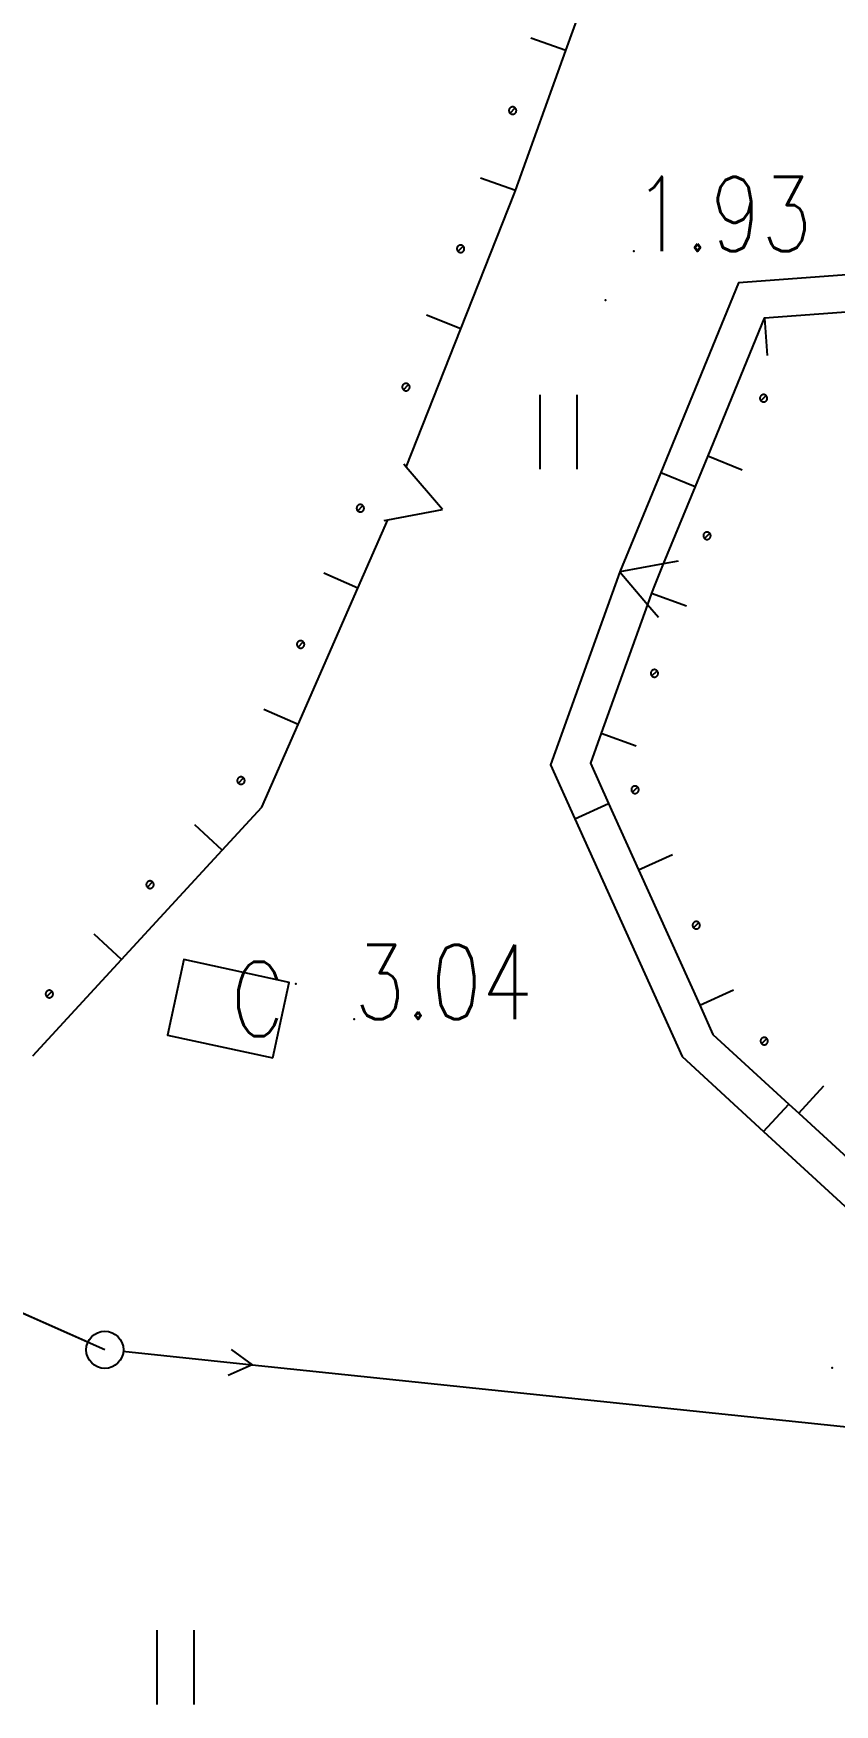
# Model space of a CAD drawing. Extents: x 500064 to 501389, y 2542464 to 2545400.
# Drawn here: x 500821.53 to 500832.31, y 2543690.33 to 2543712.81 of the extents above; entities that cross this region are included whole.
import ezdxf

# ---------------------------------------------------------------- set-up
doc = ezdxf.new("R2010")
doc.units = 0
doc.header["$LTSCALE"] = 0.5
doc.linetypes.add('CENTER', pattern=[50.8, 31.75, -6.35, 6.35, -6.35])
doc.layers.get('0').update_dxf_attribs({"linetype": 'CONTINUOUS', "lineweight": 5})
doc.layers.add('地形图', color=8, linetype='CONTINUOUS')
doc.styles.add('HZ', font='romans.shx', dxfattribs={"width": 0.8, "bigfont": 'hztxt.shx'})

# ---------------------------------------------------------------- blocks, each defined once
blk = doc.blocks.new('gc013b')
at = {"linetype": 'Continuous'}
blk.add_line((0.5, 0), (4, 0), dxfattribs=at)
at = {"linetype": 'Continuous', "flags": 128}
blk.add_lwpolyline([(3.388, 0.354), (4, 0), (3.388, -0.354)], dxfattribs=at)
blk = doc.blocks.new('gc170')
at = {"linetype": 'Continuous'}
blk.add_circle((0, 0), 0.5, dxfattribs=at)

msp = doc.modelspace()

# ---------------------------------------------------------------- linework, layer by layer
at = {"layer": '地形图'}
for points in [[(500826.551, 2543706.972), (500827.287, 2543708.832), (500828.008, 2543710.658), (500828.021, 2543710.693), (500828.696, 2543712.575), (500828.884, 2543713.098)], [(500828.696, 2543712.575), (500828.225, 2543712.744)], [(500827.982, 2543711.719), (500827.987, 2543711.719), (500827.992, 2543711.72), (500827.997, 2543711.721), (500828.002, 2543711.723), (500828.007, 2543711.726), (500828.011, 2543711.728), (500828.015, 2543711.732), (500828.019, 2543711.735), (500828.022, 2543711.74), (500828.025, 2543711.744), (500828.028, 2543711.749), (500828.029, 2543711.754), (500828.031, 2543711.759), (500828.032, 2543711.764), (500828.032, 2543711.769), (500828.032, 2543711.774), (500828.031, 2543711.779), (500828.029, 2543711.784), (500828.028, 2543711.789), (500828.025, 2543711.794), (500828.022, 2543711.798), (500828.019, 2543711.802), (500828.017, 2543711.804), (500828.015, 2543711.806), (500828.011, 2543711.809), (500828.007, 2543711.812), (500828.002, 2543711.815), (500827.997, 2543711.816), (500827.992, 2543711.818), (500827.987, 2543711.819), (500827.982, 2543711.819), (500827.977, 2543711.819), (500827.971, 2543711.818), (500827.966, 2543711.816), (500827.962, 2543711.815), (500827.957, 2543711.812), (500827.953, 2543711.809), (500827.948, 2543711.806), (500827.945, 2543711.802), (500827.941, 2543711.798), (500827.939, 2543711.794), (500827.936, 2543711.789), (500827.934, 2543711.784), (500827.933, 2543711.779), (500827.932, 2543711.774), (500827.932, 2543711.769), (500827.932, 2543711.764), (500827.933, 2543711.759), (500827.934, 2543711.754), (500827.936, 2543711.749), (500827.939, 2543711.744), (500827.941, 2543711.74), (500827.945, 2543711.735), (500827.947, 2543711.734), (500827.948, 2543711.732), (500827.953, 2543711.728), (500827.957, 2543711.726), (500827.962, 2543711.723), (500827.966, 2543711.721), (500827.971, 2543711.72), (500827.977, 2543711.719), (500827.982, 2543711.719)], [(500827.947, 2543711.734), (500828.017, 2543711.804)], [(500828.021, 2543710.693), (500827.55, 2543710.861)], [(500827.282, 2543709.859), (500827.287, 2543709.86), (500827.293, 2543709.86), (500827.298, 2543709.862), (500827.303, 2543709.864), (500827.307, 2543709.866), (500827.312, 2543709.869), (500827.316, 2543709.872), (500827.319, 2543709.876), (500827.323, 2543709.88), (500827.326, 2543709.884), (500827.328, 2543709.889), (500827.33, 2543709.894), (500827.331, 2543709.899), (500827.332, 2543709.904), (500827.332, 2543709.909), (500827.332, 2543709.915), (500827.331, 2543709.92), (500827.33, 2543709.925), (500827.328, 2543709.93), (500827.326, 2543709.934), (500827.323, 2543709.939), (500827.319, 2543709.943), (500827.318, 2543709.945), (500827.316, 2543709.946), (500827.312, 2543709.95), (500827.307, 2543709.953), (500827.303, 2543709.955), (500827.298, 2543709.957), (500827.293, 2543709.958), (500827.287, 2543709.959), (500827.282, 2543709.959), (500827.277, 2543709.959), (500827.272, 2543709.958), (500827.267, 2543709.957), (500827.262, 2543709.955), (500827.257, 2543709.953), (500827.253, 2543709.95), (500827.249, 2543709.946), (500827.245, 2543709.943), (500827.242, 2543709.939), (500827.239, 2543709.934), (500827.237, 2543709.93), (500827.235, 2543709.925), (500827.233, 2543709.92), (500827.233, 2543709.915), (500827.232, 2543709.909), (500827.233, 2543709.904), (500827.233, 2543709.899), (500827.235, 2543709.894), (500827.237, 2543709.889), (500827.239, 2543709.884), (500827.242, 2543709.88), (500827.245, 2543709.876), (500827.247, 2543709.874), (500827.249, 2543709.872), (500827.253, 2543709.869), (500827.257, 2543709.866), (500827.262, 2543709.864), (500827.267, 2543709.862), (500827.272, 2543709.86), (500827.277, 2543709.86), (500827.282, 2543709.859)], [(500827.247, 2543709.874), (500827.318, 2543709.945)], [(500851.794, 2543708.102), (500846.81, 2543708.509), (500841.827, 2543708.916), (500836.843, 2543709.323), (500833.262, 2543709.616), (500831.023, 2543709.45), (500829.975, 2543706.902), (500829.424, 2543705.562), (500828.491, 2543702.966), (500828.818, 2543702.243), (500830.263, 2543699.043), (500831.359, 2543698.036), (500833.106, 2543696.431), (500834.483, 2543695.852), (500835.607, 2543695.698), (500840.56, 2543695.017), (500845.514, 2543694.336), (500846.753, 2543694.166), (500850.46, 2543693.605)], [(500851.794, 2543708.102), (500846.81, 2543708.509), (500841.827, 2543708.916), (500836.843, 2543709.323), (500833.262, 2543709.616), (500831.023, 2543709.45), (500829.975, 2543706.902), (500829.424, 2543705.562), (500828.491, 2543702.966), (500828.817, 2543702.243), (500830.263, 2543699.043), (500831.359, 2543698.036), (500833.106, 2543696.431), (500834.483, 2543695.852), (500835.607, 2543695.698), (500840.56, 2543695.017), (500845.514, 2543694.336), (500846.753, 2543694.166), (500850.46, 2543693.605)], [(500827.287, 2543708.832), (500826.822, 2543709.016)], [(500833.26, 2543709.114), (500831.37, 2543708.974), (500831.368, 2543708.974), (500830.608, 2543707.126), (500830.437, 2543706.711), (500830.009, 2543705.671), (500829.891, 2543705.382), (500829.852, 2543705.275), (500829.798, 2543705.125), (500829.175, 2543703.393), (500829.03, 2543702.988), (500829.273, 2543702.449), (500829.676, 2543701.557), (500830.5, 2543699.735), (500830.677, 2543699.342), (500831.698, 2543698.405), (500831.833, 2543698.28), (500833.306, 2543696.927)], [(500831.37, 2543708.974), (500831.407, 2543708.476)], [(500826.547, 2543707.999), (500826.552, 2543708), (500826.557, 2543708), (500826.562, 2543708.002), (500826.567, 2543708.004), (500826.572, 2543708.006), (500826.576, 2543708.009), (500826.58, 2543708.012), (500826.584, 2543708.016), (500826.587, 2543708.02), (500826.59, 2543708.024), (500826.593, 2543708.029), (500826.595, 2543708.034), (500826.596, 2543708.039), (500826.597, 2543708.044), (500826.597, 2543708.049), (500826.597, 2543708.055), (500826.596, 2543708.06), (500826.595, 2543708.065), (500826.593, 2543708.07), (500826.59, 2543708.074), (500826.587, 2543708.079), (500826.584, 2543708.083), (500826.582, 2543708.085), (500826.58, 2543708.086), (500826.576, 2543708.09), (500826.572, 2543708.093), (500826.567, 2543708.095), (500826.562, 2543708.097), (500826.557, 2543708.098), (500826.552, 2543708.099), (500826.547, 2543708.099), (500826.542, 2543708.099), (500826.537, 2543708.098), (500826.532, 2543708.097), (500826.527, 2543708.095), (500826.522, 2543708.093), (500826.518, 2543708.09), (500826.514, 2543708.086), (500826.51, 2543708.083), (500826.507, 2543708.079), (500826.504, 2543708.074), (500826.501, 2543708.07), (500826.499, 2543708.065), (500826.498, 2543708.06), (500826.497, 2543708.055), (500826.497, 2543708.049), (500826.497, 2543708.044), (500826.498, 2543708.039), (500826.499, 2543708.034), (500826.501, 2543708.029), (500826.504, 2543708.024), (500826.507, 2543708.02), (500826.51, 2543708.016), (500826.512, 2543708.014), (500826.514, 2543708.012), (500826.518, 2543708.009), (500826.522, 2543708.006), (500826.527, 2543708.004), (500826.532, 2543708.002), (500826.537, 2543708), (500826.542, 2543708), (500826.547, 2543707.999)], [(500826.512, 2543708.014), (500826.582, 2543708.085)], [(500828.352, 2543706.944), (500828.352, 2543707.944)], [(500828.852, 2543706.944), (500828.852, 2543707.944)], [(500831.358, 2543707.849), (500831.364, 2543707.849), (500831.369, 2543707.85), (500831.374, 2543707.851), (500831.379, 2543707.853), (500831.383, 2543707.856), (500831.388, 2543707.858), (500831.392, 2543707.862), (500831.396, 2543707.865), (500831.399, 2543707.869), (500831.402, 2543707.874), (500831.404, 2543707.879), (500831.406, 2543707.883), (500831.407, 2543707.888), (500831.408, 2543707.894), (500831.408, 2543707.899), (500831.408, 2543707.904), (500831.407, 2543707.909), (500831.406, 2543707.914), (500831.404, 2543707.919), (500831.402, 2543707.924), (500831.399, 2543707.928), (500831.396, 2543707.932), (500831.394, 2543707.934), (500831.392, 2543707.936), (500831.388, 2543707.939), (500831.383, 2543707.942), (500831.379, 2543707.945), (500831.374, 2543707.946), (500831.369, 2543707.948), (500831.364, 2543707.949), (500831.358, 2543707.949), (500831.353, 2543707.949), (500831.348, 2543707.948), (500831.343, 2543707.946), (500831.338, 2543707.945), (500831.333, 2543707.942), (500831.329, 2543707.939), (500831.325, 2543707.936), (500831.321, 2543707.932), (500831.318, 2543707.928), (500831.315, 2543707.924), (500831.313, 2543707.919), (500831.311, 2543707.914), (500831.31, 2543707.909), (500831.309, 2543707.904), (500831.308, 2543707.899), (500831.309, 2543707.894), (500831.31, 2543707.888), (500831.311, 2543707.883), (500831.313, 2543707.879), (500831.315, 2543707.874), (500831.318, 2543707.869), (500831.321, 2543707.865), (500831.323, 2543707.864), (500831.325, 2543707.862), (500831.329, 2543707.858), (500831.333, 2543707.856), (500831.338, 2543707.853), (500831.343, 2543707.851), (500831.348, 2543707.85), (500831.353, 2543707.849), (500831.358, 2543707.849)], [(500831.323, 2543707.864), (500831.394, 2543707.934)], [(500827.039, 2543706.403), (500826.551, 2543706.972), (500826.519, 2543707.01)], [(500830.608, 2543707.126), (500831.07, 2543706.936)], [(500829.975, 2543706.902), (500830.437, 2543706.711)], [(500825.933, 2543706.369), (500825.938, 2543706.37), (500825.943, 2543706.37), (500825.948, 2543706.372), (500825.953, 2543706.374), (500825.958, 2543706.376), (500825.962, 2543706.379), (500825.966, 2543706.382), (500825.97, 2543706.386), (500825.973, 2543706.39), (500825.976, 2543706.394), (500825.979, 2543706.399), (500825.98, 2543706.404), (500825.982, 2543706.409), (500825.983, 2543706.414), (500825.983, 2543706.419), (500825.983, 2543706.425), (500825.982, 2543706.43), (500825.98, 2543706.435), (500825.979, 2543706.44), (500825.976, 2543706.444), (500825.973, 2543706.449), (500825.97, 2543706.453), (500825.968, 2543706.455), (500825.966, 2543706.457), (500825.962, 2543706.46), (500825.958, 2543706.463), (500825.953, 2543706.465), (500825.948, 2543706.467), (500825.943, 2543706.468), (500825.938, 2543706.469), (500825.933, 2543706.469), (500825.928, 2543706.469), (500825.923, 2543706.468), (500825.917, 2543706.467), (500825.913, 2543706.465), (500825.908, 2543706.463), (500825.903, 2543706.46), (500825.899, 2543706.457), (500825.896, 2543706.453), (500825.892, 2543706.449), (500825.89, 2543706.444), (500825.887, 2543706.44), (500825.885, 2543706.435), (500825.884, 2543706.43), (500825.883, 2543706.425), (500825.883, 2543706.419), (500825.883, 2543706.414), (500825.884, 2543706.409), (500825.885, 2543706.404), (500825.887, 2543706.399), (500825.89, 2543706.394), (500825.892, 2543706.39), (500825.896, 2543706.386), (500825.898, 2543706.384), (500825.899, 2543706.382), (500825.903, 2543706.379), (500825.908, 2543706.376), (500825.913, 2543706.374), (500825.917, 2543706.372), (500825.923, 2543706.37), (500825.928, 2543706.37), (500825.933, 2543706.369)], [(500825.898, 2543706.384), (500825.968, 2543706.455)], [(500826.253, 2543706.256), (500826.302, 2543706.265), (500827.039, 2543706.403)], [(500821.526, 2543699.052), (500822.721, 2543700.35), (500824.076, 2543701.821), (500824.607, 2543702.398), (500825.095, 2543703.511), (500825.898, 2543705.343), (500826.302, 2543706.265)], [(500830.598, 2543705.999), (500830.603, 2543706), (500830.608, 2543706), (500830.613, 2543706.002), (500830.618, 2543706.004), (500830.623, 2543706.006), (500830.627, 2543706.009), (500830.631, 2543706.012), (500830.635, 2543706.016), (500830.638, 2543706.02), (500830.641, 2543706.024), (500830.643, 2543706.029), (500830.645, 2543706.034), (500830.646, 2543706.039), (500830.647, 2543706.044), (500830.648, 2543706.049), (500830.647, 2543706.054), (500830.646, 2543706.06), (500830.645, 2543706.065), (500830.643, 2543706.07), (500830.641, 2543706.074), (500830.638, 2543706.079), (500830.635, 2543706.083), (500830.633, 2543706.085), (500830.631, 2543706.086), (500830.627, 2543706.09), (500830.623, 2543706.093), (500830.618, 2543706.095), (500830.613, 2543706.097), (500830.608, 2543706.098), (500830.603, 2543706.099), (500830.598, 2543706.099), (500830.592, 2543706.099), (500830.587, 2543706.098), (500830.582, 2543706.097), (500830.577, 2543706.095), (500830.573, 2543706.093), (500830.568, 2543706.09), (500830.564, 2543706.086), (500830.56, 2543706.083), (500830.557, 2543706.079), (500830.554, 2543706.074), (500830.552, 2543706.07), (500830.55, 2543706.065), (500830.549, 2543706.06), (500830.548, 2543706.054), (500830.548, 2543706.049), (500830.548, 2543706.044), (500830.549, 2543706.039), (500830.55, 2543706.034), (500830.552, 2543706.029), (500830.554, 2543706.024), (500830.557, 2543706.02), (500830.56, 2543706.016), (500830.562, 2543706.014), (500830.564, 2543706.012), (500830.568, 2543706.009), (500830.573, 2543706.006), (500830.577, 2543706.004), (500830.582, 2543706.002), (500830.587, 2543706), (500830.592, 2543706), (500830.598, 2543705.999)], [(500830.562, 2543706.014), (500830.633, 2543706.085)], [(500830.21, 2543705.708), (500830.009, 2543705.671), (500829.424, 2543705.562)], [(500825.898, 2543705.343), (500825.44, 2543705.544)], [(500829.424, 2543705.562), (500829.798, 2543705.125), (500829.944, 2543704.954)], [(500829.852, 2543705.275), (500830.323, 2543705.106)], [(500825.13, 2543704.538), (500825.135, 2543704.538), (500825.14, 2543704.539), (500825.145, 2543704.54), (500825.15, 2543704.542), (500825.155, 2543704.544), (500825.159, 2543704.547), (500825.163, 2543704.55), (500825.167, 2543704.554), (500825.17, 2543704.558), (500825.173, 2543704.563), (500825.176, 2543704.567), (500825.178, 2543704.572), (500825.179, 2543704.577), (500825.18, 2543704.582), (500825.18, 2543704.588), (500825.18, 2543704.593), (500825.179, 2543704.598), (500825.178, 2543704.603), (500825.176, 2543704.608), (500825.173, 2543704.613), (500825.17, 2543704.617), (500825.167, 2543704.621), (500825.165, 2543704.623), (500825.163, 2543704.625), (500825.159, 2543704.628), (500825.155, 2543704.631), (500825.15, 2543704.633), (500825.145, 2543704.635), (500825.14, 2543704.637), (500825.135, 2543704.637), (500825.13, 2543704.638), (500825.125, 2543704.637), (500825.12, 2543704.637), (500825.115, 2543704.635), (500825.11, 2543704.633), (500825.105, 2543704.631), (500825.101, 2543704.628), (500825.097, 2543704.625), (500825.093, 2543704.621), (500825.09, 2543704.617), (500825.087, 2543704.613), (500825.084, 2543704.608), (500825.083, 2543704.603), (500825.081, 2543704.598), (500825.08, 2543704.593), (500825.08, 2543704.588), (500825.08, 2543704.582), (500825.081, 2543704.577), (500825.083, 2543704.572), (500825.084, 2543704.567), (500825.087, 2543704.563), (500825.09, 2543704.558), (500825.093, 2543704.554), (500825.095, 2543704.552), (500825.097, 2543704.55), (500825.101, 2543704.547), (500825.105, 2543704.544), (500825.11, 2543704.542), (500825.115, 2543704.54), (500825.12, 2543704.539), (500825.125, 2543704.538), (500825.13, 2543704.538)], [(500825.095, 2543704.552), (500825.165, 2543704.623)], [(500829.89, 2543704.148), (500829.895, 2543704.149), (500829.901, 2543704.149), (500829.906, 2543704.151), (500829.91, 2543704.153), (500829.915, 2543704.155), (500829.919, 2543704.158), (500829.924, 2543704.161), (500829.927, 2543704.165), (500829.931, 2543704.169), (500829.933, 2543704.173), (500829.936, 2543704.178), (500829.938, 2543704.183), (500829.939, 2543704.188), (500829.94, 2543704.193), (500829.94, 2543704.198), (500829.94, 2543704.204), (500829.939, 2543704.209), (500829.938, 2543704.214), (500829.936, 2543704.219), (500829.933, 2543704.223), (500829.931, 2543704.228), (500829.927, 2543704.232), (500829.925, 2543704.234), (500829.924, 2543704.236), (500829.919, 2543704.239), (500829.915, 2543704.242), (500829.91, 2543704.244), (500829.906, 2543704.246), (500829.901, 2543704.247), (500829.895, 2543704.248), (500829.89, 2543704.248), (500829.885, 2543704.248), (500829.88, 2543704.247), (500829.875, 2543704.246), (500829.87, 2543704.244), (500829.865, 2543704.242), (500829.861, 2543704.239), (500829.857, 2543704.236), (500829.853, 2543704.232), (500829.85, 2543704.228), (500829.847, 2543704.223), (500829.844, 2543704.219), (500829.843, 2543704.214), (500829.841, 2543704.209), (500829.84, 2543704.204), (500829.84, 2543704.198), (500829.84, 2543704.193), (500829.841, 2543704.188), (500829.843, 2543704.183), (500829.844, 2543704.178), (500829.847, 2543704.173), (500829.85, 2543704.169), (500829.853, 2543704.165), (500829.855, 2543704.163), (500829.857, 2543704.161), (500829.861, 2543704.158), (500829.865, 2543704.155), (500829.87, 2543704.153), (500829.875, 2543704.151), (500829.88, 2543704.149), (500829.885, 2543704.149), (500829.89, 2543704.148)], [(500829.855, 2543704.163), (500829.925, 2543704.234)], [(500825.095, 2543703.511), (500824.637, 2543703.712)], [(500829.175, 2543703.393), (500829.646, 2543703.223)], [(500824.327, 2543702.706), (500824.332, 2543702.706), (500824.338, 2543702.707), (500824.343, 2543702.708), (500824.348, 2543702.71), (500824.352, 2543702.712), (500824.357, 2543702.715), (500824.361, 2543702.719), (500824.364, 2543702.722), (500824.368, 2543702.726), (500824.37, 2543702.731), (500824.373, 2543702.735), (500824.375, 2543702.74), (500824.376, 2543702.745), (500824.377, 2543702.751), (500824.377, 2543702.756), (500824.377, 2543702.761), (500824.376, 2543702.766), (500824.375, 2543702.771), (500824.373, 2543702.776), (500824.37, 2543702.781), (500824.368, 2543702.785), (500824.364, 2543702.789), (500824.363, 2543702.791), (500824.361, 2543702.793), (500824.357, 2543702.796), (500824.352, 2543702.799), (500824.348, 2543702.801), (500824.343, 2543702.803), (500824.338, 2543702.805), (500824.332, 2543702.805), (500824.327, 2543702.806), (500824.322, 2543702.805), (500824.317, 2543702.805), (500824.312, 2543702.803), (500824.307, 2543702.801), (500824.302, 2543702.799), (500824.298, 2543702.796), (500824.294, 2543702.793), (500824.29, 2543702.789), (500824.287, 2543702.785), (500824.284, 2543702.781), (500824.282, 2543702.776), (500824.28, 2543702.771), (500824.278, 2543702.766), (500824.277, 2543702.761), (500824.277, 2543702.756), (500824.277, 2543702.751), (500824.278, 2543702.745), (500824.28, 2543702.74), (500824.282, 2543702.735), (500824.284, 2543702.731), (500824.287, 2543702.726), (500824.29, 2543702.722), (500824.292, 2543702.72), (500824.294, 2543702.719), (500824.298, 2543702.715), (500824.302, 2543702.712), (500824.307, 2543702.71), (500824.312, 2543702.708), (500824.317, 2543702.707), (500824.322, 2543702.706), (500824.327, 2543702.706)], [(500824.292, 2543702.72), (500824.363, 2543702.791)], [(500829.629, 2543702.583), (500829.634, 2543702.584), (500829.639, 2543702.584), (500829.644, 2543702.586), (500829.649, 2543702.588), (500829.654, 2543702.59), (500829.658, 2543702.593), (500829.663, 2543702.596), (500829.666, 2543702.6), (500829.67, 2543702.604), (500829.672, 2543702.608), (500829.675, 2543702.613), (500829.677, 2543702.618), (500829.678, 2543702.623), (500829.679, 2543702.628), (500829.679, 2543702.633), (500829.679, 2543702.638), (500829.678, 2543702.644), (500829.677, 2543702.649), (500829.675, 2543702.654), (500829.672, 2543702.658), (500829.67, 2543702.663), (500829.666, 2543702.667), (500829.664, 2543702.669), (500829.663, 2543702.67), (500829.658, 2543702.674), (500829.654, 2543702.677), (500829.649, 2543702.679), (500829.644, 2543702.681), (500829.639, 2543702.682), (500829.634, 2543702.683), (500829.629, 2543702.683), (500829.624, 2543702.683), (500829.619, 2543702.682), (500829.614, 2543702.681), (500829.609, 2543702.679), (500829.604, 2543702.677), (500829.6, 2543702.674), (500829.596, 2543702.67), (500829.592, 2543702.667), (500829.589, 2543702.663), (500829.586, 2543702.658), (500829.583, 2543702.654), (500829.582, 2543702.649), (500829.58, 2543702.644), (500829.579, 2543702.638), (500829.579, 2543702.633), (500829.579, 2543702.628), (500829.58, 2543702.623), (500829.582, 2543702.618), (500829.583, 2543702.613), (500829.586, 2543702.608), (500829.589, 2543702.604), (500829.592, 2543702.6), (500829.594, 2543702.598), (500829.596, 2543702.596), (500829.6, 2543702.593), (500829.604, 2543702.59), (500829.609, 2543702.588), (500829.614, 2543702.586), (500829.619, 2543702.584), (500829.624, 2543702.584), (500829.629, 2543702.583)], [(500829.594, 2543702.598), (500829.664, 2543702.669)], [(500828.817, 2543702.243), (500829.273, 2543702.449)], [(500824.076, 2543701.821), (500823.708, 2543702.16)], [(500829.676, 2543701.557), (500830.132, 2543701.763)], [(500823.104, 2543701.306), (500823.109, 2543701.306), (500823.114, 2543701.307), (500823.119, 2543701.309), (500823.124, 2543701.31), (500823.129, 2543701.313), (500823.133, 2543701.316), (500823.137, 2543701.319), (500823.141, 2543701.323), (500823.144, 2543701.327), (500823.147, 2543701.331), (500823.15, 2543701.336), (500823.151, 2543701.341), (500823.153, 2543701.346), (500823.154, 2543701.351), (500823.154, 2543701.356), (500823.154, 2543701.361), (500823.153, 2543701.367), (500823.151, 2543701.372), (500823.15, 2543701.376), (500823.147, 2543701.381), (500823.144, 2543701.386), (500823.141, 2543701.39), (500823.139, 2543701.392), (500823.137, 2543701.393), (500823.133, 2543701.397), (500823.129, 2543701.399), (500823.124, 2543701.402), (500823.119, 2543701.404), (500823.114, 2543701.405), (500823.109, 2543701.406), (500823.104, 2543701.406), (500823.099, 2543701.406), (500823.094, 2543701.405), (500823.088, 2543701.404), (500823.084, 2543701.402), (500823.079, 2543701.399), (500823.075, 2543701.397), (500823.07, 2543701.393), (500823.067, 2543701.39), (500823.063, 2543701.386), (500823.061, 2543701.381), (500823.058, 2543701.376), (500823.056, 2543701.372), (500823.055, 2543701.367), (500823.054, 2543701.361), (500823.054, 2543701.356), (500823.054, 2543701.351), (500823.055, 2543701.346), (500823.056, 2543701.341), (500823.058, 2543701.336), (500823.061, 2543701.331), (500823.063, 2543701.327), (500823.067, 2543701.323), (500823.069, 2543701.321), (500823.07, 2543701.319), (500823.075, 2543701.316), (500823.079, 2543701.313), (500823.084, 2543701.31), (500823.088, 2543701.309), (500823.094, 2543701.307), (500823.099, 2543701.306), (500823.104, 2543701.306)], [(500823.069, 2543701.321), (500823.139, 2543701.392)], [(500830.452, 2543700.761), (500830.458, 2543700.761), (500830.463, 2543700.762), (500830.468, 2543700.763), (500830.473, 2543700.765), (500830.477, 2543700.767), (500830.482, 2543700.77), (500830.486, 2543700.773), (500830.49, 2543700.777), (500830.493, 2543700.781), (500830.496, 2543700.786), (500830.498, 2543700.79), (500830.5, 2543700.795), (500830.501, 2543700.8), (500830.502, 2543700.805), (500830.503, 2543700.811), (500830.502, 2543700.816), (500830.501, 2543700.821), (500830.5, 2543700.826), (500830.498, 2543700.831), (500830.496, 2543700.836), (500830.493, 2543700.84), (500830.49, 2543700.844), (500830.488, 2543700.846), (500830.486, 2543700.848), (500830.482, 2543700.851), (500830.477, 2543700.854), (500830.473, 2543700.856), (500830.468, 2543700.858), (500830.463, 2543700.86), (500830.458, 2543700.86), (500830.452, 2543700.861), (500830.447, 2543700.86), (500830.442, 2543700.86), (500830.437, 2543700.858), (500830.432, 2543700.856), (500830.427, 2543700.854), (500830.423, 2543700.851), (500830.419, 2543700.848), (500830.415, 2543700.844), (500830.412, 2543700.84), (500830.409, 2543700.836), (500830.407, 2543700.831), (500830.405, 2543700.826), (500830.404, 2543700.821), (500830.403, 2543700.816), (500830.403, 2543700.811), (500830.403, 2543700.805), (500830.404, 2543700.8), (500830.405, 2543700.795), (500830.407, 2543700.79), (500830.409, 2543700.786), (500830.412, 2543700.781), (500830.415, 2543700.777), (500830.417, 2543700.775), (500830.419, 2543700.773), (500830.423, 2543700.77), (500830.427, 2543700.767), (500830.432, 2543700.765), (500830.437, 2543700.763), (500830.442, 2543700.762), (500830.447, 2543700.761), (500830.452, 2543700.761)], [(500830.417, 2543700.775), (500830.488, 2543700.846)], [(500822.721, 2543700.35), (500822.353, 2543700.688)], [(500821.749, 2543699.835), (500821.754, 2543699.835), (500821.759, 2543699.836), (500821.765, 2543699.837), (500821.769, 2543699.839), (500821.774, 2543699.842), (500821.778, 2543699.845), (500821.783, 2543699.848), (500821.786, 2543699.851), (500821.79, 2543699.856), (500821.792, 2543699.86), (500821.795, 2543699.865), (500821.797, 2543699.869), (500821.798, 2543699.875), (500821.799, 2543699.88), (500821.799, 2543699.885), (500821.799, 2543699.89), (500821.798, 2543699.895), (500821.797, 2543699.9), (500821.795, 2543699.905), (500821.792, 2543699.91), (500821.79, 2543699.914), (500821.786, 2543699.918), (500821.784, 2543699.92), (500821.783, 2543699.922), (500821.778, 2543699.925), (500821.774, 2543699.928), (500821.769, 2543699.931), (500821.765, 2543699.933), (500821.759, 2543699.934), (500821.754, 2543699.935), (500821.749, 2543699.935), (500821.744, 2543699.935), (500821.739, 2543699.934), (500821.734, 2543699.933), (500821.729, 2543699.931), (500821.724, 2543699.928), (500821.72, 2543699.925), (500821.716, 2543699.922), (500821.712, 2543699.918), (500821.709, 2543699.914), (500821.706, 2543699.91), (500821.703, 2543699.905), (500821.702, 2543699.9), (500821.7, 2543699.895), (500821.699, 2543699.89), (500821.699, 2543699.885), (500821.699, 2543699.88), (500821.7, 2543699.875), (500821.702, 2543699.869), (500821.703, 2543699.865), (500821.706, 2543699.86), (500821.709, 2543699.856), (500821.712, 2543699.851), (500821.714, 2543699.85), (500821.716, 2543699.848), (500821.72, 2543699.845), (500821.724, 2543699.842), (500821.729, 2543699.839), (500821.734, 2543699.837), (500821.739, 2543699.836), (500821.744, 2543699.835), (500821.749, 2543699.835)], [(500821.714, 2543699.85), (500821.784, 2543699.92)], [(500830.5, 2543699.735), (500830.955, 2543699.94)], [(500831.367, 2543699.202), (500831.372, 2543699.202), (500831.377, 2543699.203), (500831.382, 2543699.204), (500831.387, 2543699.206), (500831.392, 2543699.208), (500831.396, 2543699.211), (500831.4, 2543699.214), (500831.404, 2543699.218), (500831.407, 2543699.222), (500831.41, 2543699.227), (500831.413, 2543699.231), (500831.415, 2543699.236), (500831.416, 2543699.241), (500831.417, 2543699.246), (500831.417, 2543699.252), (500831.417, 2543699.257), (500831.416, 2543699.262), (500831.415, 2543699.267), (500831.413, 2543699.272), (500831.41, 2543699.277), (500831.407, 2543699.281), (500831.404, 2543699.285), (500831.402, 2543699.287), (500831.4, 2543699.289), (500831.396, 2543699.292), (500831.392, 2543699.295), (500831.387, 2543699.297), (500831.382, 2543699.299), (500831.377, 2543699.301), (500831.372, 2543699.301), (500831.367, 2543699.302), (500831.362, 2543699.301), (500831.357, 2543699.301), (500831.352, 2543699.299), (500831.347, 2543699.297), (500831.342, 2543699.295), (500831.338, 2543699.292), (500831.334, 2543699.289), (500831.33, 2543699.285), (500831.327, 2543699.281), (500831.324, 2543699.277), (500831.321, 2543699.272), (500831.319, 2543699.267), (500831.318, 2543699.262), (500831.317, 2543699.257), (500831.317, 2543699.252), (500831.317, 2543699.246), (500831.318, 2543699.241), (500831.319, 2543699.236), (500831.321, 2543699.231), (500831.324, 2543699.227), (500831.327, 2543699.222), (500831.33, 2543699.218), (500831.332, 2543699.216), (500831.334, 2543699.214), (500831.338, 2543699.211), (500831.342, 2543699.208), (500831.347, 2543699.206), (500831.352, 2543699.204), (500831.357, 2543699.203), (500831.362, 2543699.202), (500831.367, 2543699.202)], [(500831.332, 2543699.216), (500831.402, 2543699.287)], [(500831.833, 2543698.28), (500832.171, 2543698.649)], [(500831.359, 2543698.036), (500831.698, 2543698.405)], [(500822.739, 2543695.079), (500824.48, 2543694.897)], [(500824.194, 2543695.105), (500824.48, 2543694.897)], [(500824.48, 2543694.897), (500824.157, 2543694.753)], [(500824.48, 2543694.897), (500851.733, 2543692.056)], [(500823.199, 2543690.327), (500823.199, 2543691.327)], [(500823.699, 2543690.327), (500823.699, 2543691.327)]]:
    msp.add_lwpolyline(points, dxfattribs=at)
at = {"layer": '地形图', "linetype": 'Continuous', "flags": 128}
msp.add_lwpolyline([(500822.496, 2543695.099), (500794.752, 2543707.397)], dxfattribs=at)
at = {"layer": '地形图'}
msp.add_lwpolyline([(500824.755, 2543699.025), (500824.974, 2543700.04), (500823.558, 2543700.347), (500823.338, 2543699.332)], close=True, dxfattribs=at)
at = {"layer": '地形图', "linetype": 'CENTER'}
for p in [(500829.612, 2543709.879, 1.93), (500825.852, 2543699.548, 3.04), (500832.28, 2543694.857, 2.93)]:
    msp.add_point(p, dxfattribs=at)
at = {"layer": '地形图', "ltscale": 10}
for p in [(500829.23, 2543709.22), (500825.064, 2543700.021)]:
    msp.add_point(p, dxfattribs=at)

# ---------------------------------------------------------------- block references
at = {"layer": '地形图', "linetype": 'Continuous', "xscale": 0.50000000005279, "yscale": 0.5, "rotation": 156.0930444251096}
msp.add_blockref('gc013b', (500822.496, 2543695.099), dxfattribs=at)
at = {"layer": '地形图', "linetype": 'Continuous', "xscale": 0.5, "yscale": 0.5}
msp.add_blockref('gc170', (500822.496, 2543695.099), dxfattribs=at)

# ---------------------------------------------------------------- texts
at = {"layer": '地形图', "ltscale": 10, "style": 'HZ', "width": 0.8}
for s, p in [('1.93', (500829.612, 2543709.879)), ('3.04', (500825.852, 2543699.548)), ('C', (500824.193, 2543699.32))]:
    msp.add_text(s, height=1, dxfattribs=at).set_placement(p)

doc.saveas('drawing.dxf')
